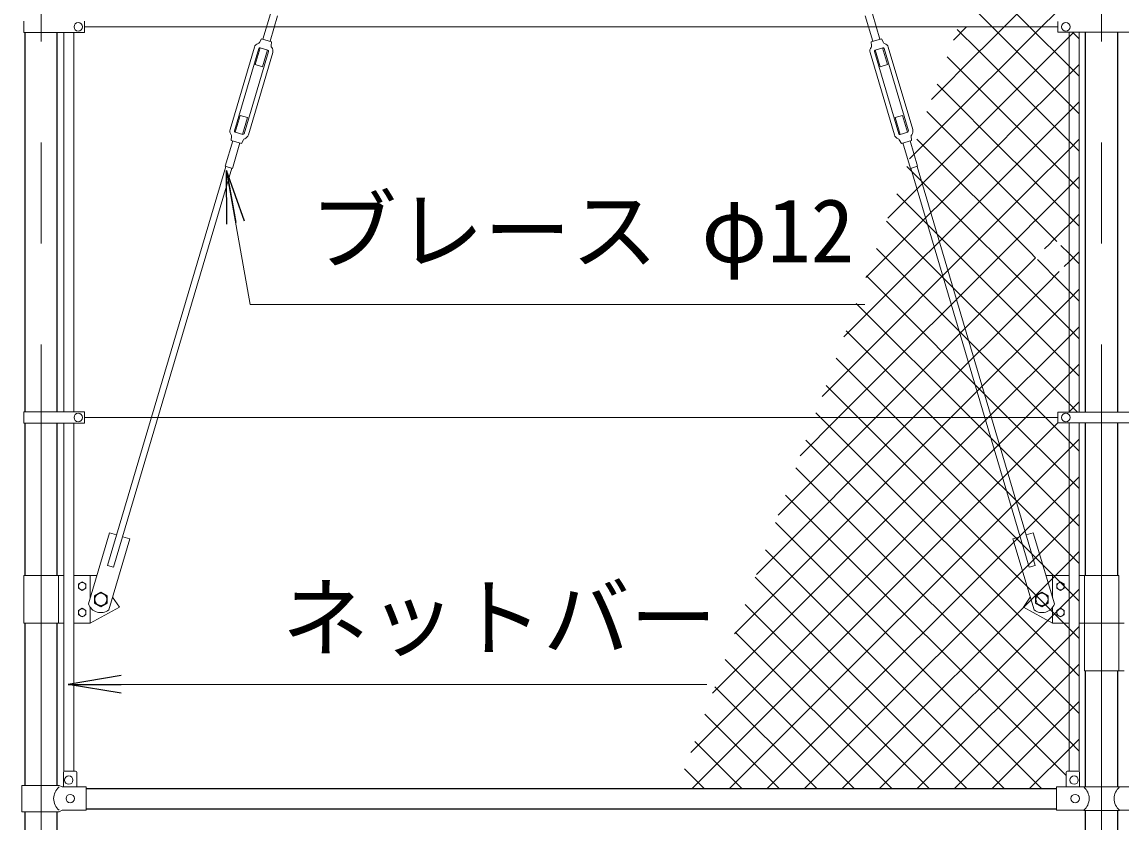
# Model space of a CAD drawing. Units: millimetres, scale not verified. Extents: x -10499 to 10501, y -7424 to 7426.
# Drawn here: x -7779 to -5705, y -4069 to -2560 of the extents above; entities that cross this region are included whole.
import ezdxf
from ezdxf.enums import TextEntityAlignment as Align

# ---------------------------------------------------------------- set-up
doc = ezdxf.new("R2010")
doc.units = ezdxf.units.MM
doc.header["$LTSCALE"] = 30
doc.linetypes.add('USER1', pattern=[50.8, 31.75, -6.35, 6.35, -6.35])
for name, color, linetype, lineweight in [('0-1_D-STR1', 1, 'Continuous', 25), ('0-4_D-BMK', 2, 'USER1', 13), ('0-5_D-STR3', 3, 'Continuous', 13), ('0-6_D-STR2', 7, 'Continuous', 13), ('0-B_D-STR-TXT', 7, 'Continuous', 13)]:
    doc.layers.add(name, color=color, linetype=linetype, lineweight=lineweight)
doc.layers.add('0-8_0', color=7, linetype='Continuous')
doc.styles.add('ＭＳ ゴシック', font='')
doc.styles.get('ＭＳ ゴシック').set_extended_font_data('MS Gothic')

# ---------------------------------------------------------------- blocks, each defined once
blk = doc.blocks.new('_Open')
at = {"layer": '0-8_0'}
blk.add_line((-30, 5), (0, 0), dxfattribs=at)
blk.add_lwpolyline([(-30, -5), (0, 0), (-30, 0)], dxfattribs=at)

msp = doc.modelspace()

# ---------------------------------------------------------------- linework, layer by layer
at = {"layer": '0-1_D-STR1'}
for p, q in [((-7773.42, -3295.93), (-7773.42, -2579.93)), ((-7712.92, -3295.93), (-7712.92, -2579.93)), ((-5773.42, -3296.13), (-5773.42, -2579.73)), ((-5712.92, -3296.13), (-5712.92, -2579.73)), ((-7773.42, -3604.43), (-7773.42, -3316.93)), ((-7712.92, -3604.43), (-7712.92, -3316.93)), ((-5773.42, -3604.43), (-5773.42, -3316.73)), ((-5712.92, -3604.43), (-5712.92, -3316.73)), ((-7773.42, -4000.33), (-7773.42, -3694.43)), ((-7712.92, -4000.33), (-7712.92, -3694.43)), ((-5773.42, -4002.83), (-5773.42, -3784.43)), ((-5712.92, -4002.83), (-5712.92, -3784.43)), ((-7658.17, -4006.33), (-5828.17, -4006.33)), ((-7658.17, -4044.43), (-5828.17, -4044.43)), ((-7773.42, -4994.43), (-7773.42, -4050.33)), ((-7712.92, -4994.43), (-7712.92, -4050.33)), ((-5712.92, -4994.43), (-5712.92, -4047.83))]:
    msp.add_line(p, q, dxfattribs=at)
msp.add_lwpolyline([(-5712.92, -4994.43), (-5773.42, -4994.43), (-5773.42, -4047.83)], dxfattribs=at)
at = {"layer": '0-4_D-BMK'}
for p, q in [((-7743.17, 5975.57), (-7743.17, -5044.43)), ((-5743.17, 5975.57), (-5743.17, -5044.43))]:
    msp.add_line(p, q, dxfattribs=at)
at = {"layer": '0-5_D-STR3'}
for p, q in [((-7310.85, -2544.76), (-7325.05, -2592.71)), ((-7297.24, -2548.8), (-7311.43, -2596.74)), ((-6189.11, -2548.8), (-6174.91, -2596.74)), ((-6175.5, -2544.76), (-6161.3, -2592.71)), ((-7775.97, -2558.93), (-7775.97, -2579.93)), ((-7661.17, -2558.93), (-7661.17, -2579.93)), ((-5825.67, -2569.43), (-7661.17, -2569.43)), ((-5825.67, -2559.13), (-5825.67, -2579.73)), ((-7775.97, -2579.93), (-7661.17, -2579.93)), ((-7700.67, -3295.93), (-7700.67, -2579.93)), ((-7681.67, -3295.93), (-7681.67, -2579.93)), ((-7327.83, -2591.88), (-7331.65, -2598.89)), ((-7327.83, -2591.88), (-7308.65, -2597.56)), ((-6158.52, -2591.88), (-6177.7, -2597.56)), ((-6158.52, -2591.88), (-6154.7, -2598.89)), ((-5825.67, -2579.73), (-5660.67, -2579.73)), ((-5804.67, -3296.13), (-5804.67, -2579.73)), ((-5785.67, -3296.13), (-5785.67, -2579.73)), ((-7340.9, -2607.83), (-7386.9, -2763.16)), ((-7332.75, -2610.24), (-7378.75, -2765.57)), ((-7329.88, -2609.01), (-7339.25, -2640.65)), ((-7330.26, -2608.89), (-7315.88, -2613.15)), ((-7316.26, -2613.04), (-7325.63, -2644.68)), ((-7308.65, -2597.56), (-7309.27, -2605.52)), ((-6177.7, -2597.56), (-6177.08, -2605.52)), ((-6156.09, -2608.89), (-6170.47, -2613.15)), ((-6170.09, -2613.04), (-6160.72, -2644.68)), ((-6156.47, -2609.01), (-6147.1, -2640.65)), ((-6153.6, -2610.24), (-6107.6, -2765.57)), ((-6145.45, -2607.83), (-6099.45, -2763.16)), ((-7314.53, -2615.64), (-7360.53, -2770.97)), ((-7306.38, -2618.05), (-7352.38, -2773.38)), ((-6179.97, -2618.05), (-6133.96, -2773.38)), ((-6171.82, -2615.64), (-6125.81, -2770.97)), ((-7339.25, -2640.65), (-7325.63, -2644.68)), ((-6147.1, -2640.65), (-6160.72, -2644.68)), ((-7377.02, -2768.17), (-7367.65, -2736.53)), ((-7367.65, -2736.53), (-7354.03, -2740.56)), ((-6118.7, -2736.53), (-6132.32, -2740.56)), ((-6109.33, -2768.17), (-6118.7, -2736.53)), ((-7363.4, -2772.2), (-7354.03, -2740.56)), ((-6122.95, -2772.2), (-6132.32, -2740.56)), ((-7384.63, -2783.65), (-7384.02, -2775.69)), ((-7377.4, -2768.06), (-7363.02, -2772.32)), ((-6108.95, -2768.06), (-6123.33, -2772.32)), ((-6101.72, -2783.65), (-6102.33, -2775.69)), ((-7396.05, -2832.41), (-7381.85, -2784.47)), ((-7382.43, -2836.45), (-7368.23, -2788.5)), ((-6103.92, -2836.45), (-6118.12, -2788.5)), ((-6090.3, -2832.41), (-6104.5, -2784.47)), ((-7394.99, -2832.73), (-7617.92, -3585.41)), ((-7383.49, -2836.13), (-7606.41, -3588.81)), ((-7396.05, -2832.41), (-7382.43, -2836.45)), ((-6090.3, -2832.41), (-6103.92, -2836.45)), ((-6102.86, -2836.13), (-5879.94, -3588.81)), ((-6091.36, -2832.73), (-5868.43, -3585.41)), ((-7775.97, -3295.93), (-7775.97, -3316.93)), ((-7775.97, -3295.93), (-7661.17, -3295.93)), ((-7661.17, -3295.93), (-7661.17, -3316.93)), ((-5825.67, -3296.13), (-5660.67, -3296.13)), ((-5825.67, -3296.13), (-5825.67, -3316.73)), ((-7775.97, -3316.93), (-7661.17, -3316.93)), ((-7700.67, -3974.01), (-7700.67, -3316.93)), ((-7681.67, -3973.33), (-7681.67, -3316.93)), ((-5825.67, -3306.43), (-7661.17, -3306.43)), ((-5825.67, -3316.73), (-5660.67, -3316.73)), ((-5804.67, -3973.33), (-5804.67, -3316.73)), ((-5785.67, -3974.01), (-5785.67, -3316.73)), ((-7654.06, -3658.14), (-7614.3, -3523.9)), ((-7614.3, -3523.9), (-7600.88, -3527.88)), ((-5872.05, -3523.9), (-5885.47, -3527.88)), ((-5832.29, -3658.14), (-5872.05, -3523.9)), ((-7615.71, -3669.5), (-7575.95, -3535.26)), ((-7589.37, -3531.28), (-7575.95, -3535.26)), ((-5896.98, -3531.28), (-5910.4, -3535.26)), ((-5870.64, -3669.5), (-5910.4, -3535.26)), ((-7617.92, -3585.41), (-7606.41, -3588.81)), ((-5868.43, -3585.41), (-5879.94, -3588.81)), ((-7775.72, -3604.43), (-7775.72, -3694.43)), ((-7700.67, -3604.43), (-7775.72, -3604.43)), ((-7710.62, -3604.43), (-7710.62, -3694.43)), ((-7638.16, -3604.43), (-7681.67, -3604.43)), ((-7650.62, -3604.43), (-7650.62, -3646.53)), ((-5804.67, -3604.43), (-5848.19, -3604.43)), ((-5835.72, -3604.43), (-5835.72, -3646.53)), ((-5710.62, -3604.43), (-5785.67, -3604.43)), ((-5775.72, -3604.43), (-5775.72, -3694.43)), ((-5710.62, -3604.43), (-5710.62, -3694.43)), ((-7650.62, -3664.43), (-7650.62, -3694.43)), ((-5835.72, -3664.43), (-5835.72, -3694.43)), ((-7700.67, -3694.43), (-7775.72, -3694.43)), ((-7650.62, -3694.43), (-7681.67, -3694.43)), ((-5835.72, -3694.43), (-5804.67, -3694.43)), ((-5785.67, -3694.43), (-5710.62, -3694.43)), ((-5775.72, -3694.43), (-5775.72, -3784.43)), ((-5700.67, -3694.43), (-5775.72, -3694.43)), ((-5710.62, -3694.43), (-5710.62, -3784.43)), ((-5700.67, -3784.43), (-5775.72, -3784.43)), ((-7701.17, -3975.33), (-7701.17, -4003.33)), ((-7699.17, -3973.33), (-7678.17, -3973.33)), ((-7676.17, -3975.33), (-7676.17, -4003.33)), ((-5810.17, -4003.33), (-5810.17, -3975.33)), ((-5787.17, -3973.33), (-5808.17, -3973.33)), ((-5785.17, -4003.33), (-5785.17, -3975.33)), ((-7779.27, -4000.33), (-7709.37, -4000.33)), ((-7779.27, -4000.33), (-7779.27, -4050.33)), ((-7703.37, -4003.33), (-7709.37, -4000.33)), ((-7703.37, -4003.33), (-7658.17, -4003.33)), ((-7658.17, -4047.33), (-7658.17, -4003.33)), ((-5828.17, -4003.33), (-5776.97, -4003.33)), ((-5828.17, -4047.33), (-5828.17, -4003.33)), ((-5776.97, -4002.83), (-5777.97, -4003.33)), ((-5776.97, -4002.83), (-5709.37, -4002.83)), ((-5709.37, -4002.83), (-5708.37, -4003.33)), ((-5709.37, -4003.33), (-5658.17, -4003.33)), ((-7779.27, -4050.33), (-7709.37, -4050.33)), ((-7703.37, -4047.33), (-7709.37, -4050.33)), ((-7703.37, -4047.33), (-7658.17, -4047.33)), ((-5828.17, -4047.33), (-5776.97, -4047.33)), ((-5776.97, -4047.83), (-5777.97, -4047.33)), ((-5709.37, -4047.33), (-5658.17, -4047.33))]:
    msp.add_line(p, q, dxfattribs=at)
for points in [[(-7384.63, -2783.65), (-7365.45, -2789.33), (-7361.63, -2782.32)], [(-6101.72, -2783.65), (-6120.9, -2789.33), (-6124.72, -2782.32)], [(-7608.49, -3645.13), (-7595.62, -3664.43), (-7650.62, -3694.43)], [(-5877.86, -3645.13), (-5890.72, -3664.43), (-5835.72, -3694.43)], [(-5776.97, -4047.83), (-5709.37, -4047.83), (-5708.37, -4047.33)]]:
    msp.add_lwpolyline(points, dxfattribs=at)
for points in [[(-7665.62, -3616.33), (-7672.64, -3620.38), (-7672.64, -3628.48), (-7665.62, -3632.53), (-7658.61, -3628.48), (-7658.61, -3620.38)], [(-5820.72, -3616.33), (-5813.71, -3620.38), (-5813.71, -3628.48), (-5820.72, -3632.53), (-5827.74, -3628.48), (-5827.74, -3620.38)], [(-7630.62, -3635.58), (-7642.62, -3642.51), (-7642.62, -3656.36), (-7630.62, -3663.29), (-7618.62, -3656.36), (-7618.62, -3642.51)], [(-5855.72, -3635.58), (-5843.72, -3642.51), (-5843.72, -3656.36), (-5855.72, -3663.29), (-5867.72, -3656.36), (-5867.72, -3642.51)], [(-7665.62, -3682.53), (-7672.64, -3678.48), (-7672.64, -3670.38), (-7665.62, -3666.33), (-7658.61, -3670.38), (-7658.61, -3678.48)], [(-5820.72, -3682.53), (-5813.71, -3678.48), (-5813.71, -3670.38), (-5820.72, -3666.33), (-5827.74, -3670.38), (-5827.74, -3678.48)]]:
    msp.add_lwpolyline(points, close=True, dxfattribs=at)
for centre, radius in [((-7673.17, -2569.43), 8), ((-5810.67, -2569.43), 8), ((-7673.17, -3306.43), 8), ((-5810.67, -3306.43), 8), ((-7665.62, -3624.43), 7.03), ((-5820.72, -3624.43), 7.03), ((-7630.62, -3649.43), 11.5), ((-5855.72, -3649.43), 11.5), ((-7665.62, -3674.43), 7.03), ((-5820.72, -3674.43), 7.03), ((-7691.17, -3990.33), 8), ((-5795.17, -3990.33), 8), ((-7688.17, -4025.33), 8), ((-5793.17, -4025.33), 8)]:
    msp.add_circle(centre, radius, dxfattribs=at)
for centre, radius, start, end in [((-7330.83, -2610.81), 10.5, 107.38299, 163.50187), ((-7335.16, -2596.97), 4, 287.38299, 331.40262), ((-7330.83, -2610.81), 2, 73.50187, 163.50187), ((-7316.45, -2615.07), 2, 343.50187, 73.50187), ((-7305.28, -2605.82), 4, 175.60113, 219.62076), ((-7316.45, -2615.07), 10.5, 343.50187, 39.62076), ((-6169.9, -2615.07), 10.5, 140.37924, 196.49813), ((-6181.07, -2605.82), 4, 320.37924, 4.39887), ((-6169.9, -2615.07), 2, 106.49813, 196.49813), ((-6155.52, -2610.81), 2, 16.49813, 106.49813), ((-6151.19, -2596.97), 4, 208.59738, 252.61701), ((-6155.52, -2610.81), 10.5, 16.49813, 72.61701), ((-7376.83, -2766.14), 10.5, 163.50187, 219.62076), ((-7388, -2775.39), 4, 355.60113, 39.62076), ((-7376.83, -2766.14), 2, 163.50187, 253.50187), ((-7362.45, -2770.4), 2, 253.50187, 343.50187), ((-7362.45, -2770.4), 10.5, 287.38299, 343.50187), ((-6123.9, -2770.4), 10.5, 196.49813, 252.61701), ((-6123.9, -2770.4), 2, 196.49813, 286.49813), ((-6109.51, -2766.14), 2, 286.49813, 16.49813), ((-6098.35, -2775.39), 4, 140.37924, 184.39887), ((-6109.51, -2766.14), 10.5, 320.37924, 16.49813), ((-7358.12, -2784.24), 4, 107.38299, 151.40262), ((-6128.23, -2784.24), 4, 28.59738, 72.61701), ((-7630.62, -3649.43), 25, 200.37177, 306.63198), ((-5855.72, -3649.43), 25, 233.36802, 339.62823), ((-7699.17, -3975.33), 2, 90, 180), ((-7678.17, -3975.33), 2, 0, 90), ((-5808.17, -3975.33), 2, 90, 180), ((-5787.17, -3975.33), 2, 0, 90), ((-7690.79, -4025.33), 28.8, 130.19176, 229.80824), ((-5795.56, -4025.33), 28.8, 310.19176, 49.80824), ((-5690.79, -4025.33), 28.8, 130.19176, 229.80824)]:
    msp.add_arc(centre, radius, start, end, dxfattribs=at)
at = {"layer": '0-6_D-STR2'}
for p, q in [((-5927.04, -2569.43), (-5804.67, -2447.07)), ((-5856.33, -2569.43), (-5804.67, -2517.78)), ((-6022.84, -2594.53), (-5997.75, -2569.43)), ((-5965.45, -2607.84), (-5927.04, -2569.43)), ((-5949.29, -2662.39), (-5856.33, -2569.43)), ((-5976.27, -2613.55), (-6015.43, -2574.4)), ((-5785.67, -2592.02), (-5797.96, -2579.73)), ((-5958.49, -2631.33), (-5976.27, -2613.55)), ((-5975.1, -2617.5), (-5965.45, -2607.84)), ((-6064.12, -2706.51), (-5975.1, -2617.5)), ((-5946.52, -2714.02), (-6034.47, -2626.06)), ((-5804.67, -2785.15), (-5958.49, -2631.33)), ((-5804.67, -2659.2), (-5785.67, -2640.2)), ((-6105.39, -2818.5), (-5958.95, -2672.05)), ((-5958.95, -2672.05), (-5949.29, -2662.39)), ((-5916.98, -2771.5), (-5804.67, -2659.2)), ((-5916.76, -2814.48), (-6053.51, -2677.73)), ((-5928.73, -2731.8), (-5946.52, -2714.02)), ((-5804.67, -2729.91), (-5785.67, -2710.91)), ((-5804.67, -2855.86), (-5928.73, -2731.8)), ((-5900.82, -2826.05), (-5804.67, -2729.91)), ((-5926.63, -2781.16), (-5916.98, -2771.5)), ((-6187.95, -3042.47), (-5926.63, -2781.16)), ((-5785.67, -2804.15), (-5804.67, -2785.15)), ((-5898.98, -2832.27), (-5916.76, -2814.48)), ((-6229.22, -3154.46), (-5910.47, -2835.71)), ((-5804.67, -3138.7), (-6110.64, -2832.73)), ((-5910.47, -2835.71), (-5900.82, -2826.05)), ((-5804.67, -2926.57), (-5898.98, -2832.27)), ((-5785.67, -2874.86), (-5804.67, -2855.86)), ((-5804.67, -3209.41), (-6129.69, -2884.4)), ((-5785.67, -2945.57), (-5804.67, -2926.57)), ((-5849.07, -3306.43), (-6167.77, -2987.74)), ((-5849.21, -3023.45), (-5864.36, -3008.3)), ((-5919.79, -3306.43), (-6186.82, -3039.4)), ((-5804.67, -3083.46), (-5785.67, -3064.46)), ((-6027.65, -3306.43), (-5804.67, -3083.46)), ((-5990.5, -3306.43), (-6205.86, -3091.07)), ((-6061.21, -3306.43), (-6224.9, -3142.74)), ((-5804.67, -3154.17), (-5785.67, -3135.17)), ((-5785.67, -3157.7), (-5804.67, -3138.7)), ((-5956.94, -3306.43), (-5804.67, -3154.17)), ((-6131.92, -3306.43), (-6243.95, -3194.41)), ((-5804.67, -3224.88), (-5785.67, -3205.88)), ((-5785.67, -3228.41), (-5804.67, -3209.41)), ((-5886.22, -3306.43), (-5804.67, -3224.88)), ((-6202.63, -3306.43), (-6262.99, -3246.07)), ((-6273.34, -3306.43), (-6282.03, -3297.74)), ((-6518.15, -3938.36), (-5886.22, -3306.43)), ((-6515.41, -4006.33), (-5825.67, -3316.59)), ((-6476.87, -3826.37), (-5956.94, -3306.43)), ((-6435.6, -3714.38), (-6027.65, -3306.43)), ((-5804.67, -3775.1), (-6273.34, -3306.43)), ((-5804.67, -3704.39), (-6202.63, -3306.43)), ((-5804.67, -3633.68), (-6131.92, -3306.43)), ((-5804.67, -3562.97), (-6061.21, -3306.43)), ((-5804.67, -3492.26), (-5990.5, -3306.43)), ((-5804.67, -3421.54), (-5919.79, -3306.43)), ((-5804.67, -3350.83), (-5849.07, -3306.43)), ((-5804.67, -3845.81), (-6301.08, -3349.41)), ((-5804.67, -3366.31), (-5785.67, -3347.31)), ((-5785.67, -3369.83), (-5804.67, -3350.83)), ((-6444.7, -4006.33), (-5804.67, -3366.31)), ((-5804.67, -3916.52), (-6320.12, -3401.08)), ((-5804.67, -3437.02), (-5785.67, -3418.02)), ((-5785.67, -3440.54), (-5804.67, -3421.54)), ((-6373.99, -4006.33), (-5804.67, -3437.02)), ((-5810.17, -3981.73), (-6339.16, -3452.74)), ((-5856.28, -4006.33), (-6358.21, -3504.41)), ((-5804.67, -3507.73), (-5785.67, -3488.73)), ((-5785.67, -3511.26), (-5804.67, -3492.26)), ((-6303.28, -4006.33), (-5804.67, -3507.73)), ((-5926.99, -4006.33), (-6377.25, -3556.08)), ((-5804.67, -3578.44), (-5785.67, -3559.44)), ((-5785.67, -3581.97), (-5804.67, -3562.97)), ((-6232.57, -4006.33), (-5804.67, -3578.44)), ((-5997.7, -4006.33), (-6396.29, -3607.74)), ((-5804.67, -3649.15), (-5785.67, -3630.15)), ((-6161.86, -4006.33), (-5804.67, -3649.15)), ((-5785.67, -3652.68), (-5804.67, -3633.68)), ((-6068.41, -4006.33), (-6415.34, -3659.41)), ((-6139.12, -4006.33), (-6434.38, -3711.08)), ((-5804.67, -3719.86), (-5785.67, -3700.86)), ((-5785.67, -3723.39), (-5804.67, -3704.39)), ((-6091.15, -4006.33), (-5804.67, -3719.86)), ((-6209.84, -4006.33), (-6453.42, -3762.75)), ((-5804.67, -3790.57), (-5785.67, -3771.57)), ((-5785.67, -3794.1), (-5804.67, -3775.1)), ((-6020.44, -4006.33), (-5804.67, -3790.57)), ((-6280.55, -4006.33), (-6472.47, -3814.41)), ((-5804.67, -3861.28), (-5785.67, -3842.28)), ((-5785.67, -3864.81), (-5804.67, -3845.81)), ((-6351.26, -4006.33), (-6491.51, -3866.08)), ((-5949.73, -4006.33), (-5804.67, -3861.28)), ((-6421.97, -4006.33), (-6510.55, -3917.75)), ((-5804.67, -3931.99), (-5785.67, -3912.99)), ((-5785.67, -3935.52), (-5804.67, -3916.52)), ((-5879.02, -4006.33), (-5804.67, -3931.99)), ((-6492.68, -4006.33), (-6529.6, -3969.42))]:
    msp.add_line(p, q, dxfattribs=at)
for points in [[(-5785.67, -2662.73), (-5804.67, -2643.73), (-5878.97, -2569.43), (-5977.34, -2471.06)], [(-5785.67, -2733.44), (-5804.67, -2714.44), (-5949.68, -2569.43), (-5988.25, -2530.87)], [(-6146.67, -2930.48), (-5942.79, -2726.6), (-5933.13, -2716.95), (-5804.67, -2588.49), (-5795.92, -2579.73)], [(-5827.75, -2974.2), (-5835.72, -2966.23), (-5847.52, -2954.43), (-5848.48, -2953.48), (-5869.22, -2932.73), (-5887, -2914.95), (-5907.75, -2894.21), (-6072.56, -2729.4)], [(-6270.5, -3266.44), (-5905.58, -2901.53), (-5894.32, -2890.26), (-5884.66, -2880.61), (-5880.44, -2876.39), (-5804.67, -2800.62), (-5785.67, -2781.62)], [(-5867.72, -3004.94), (-5877.99, -2994.67), (-6091.6, -2781.07)], [(-6311.77, -3378.43), (-6239.78, -3306.43), (-5889.42, -2956.08), (-5868.88, -2935.54), (-5868.5, -2935.16), (-5857.24, -2923.89), (-5804.67, -2871.33), (-5785.67, -2852.33)], [(-5850.96, -2988.33), (-5841.08, -2978.45), (-5835.72, -2973.09), (-5817.07, -2954.43), (-5804.67, -2942.04), (-5785.67, -2923.04)], [(-5788.66, -3296.13), (-5804.67, -3280.12), (-6148.73, -2936.07)], [(-5785.67, -3016.28), (-5804.67, -2997.28), (-5819.9, -2982.06)], [(-6353.05, -3490.41), (-6169.07, -3306.43), (-5881.89, -3019.25), (-5873.27, -3010.63), (-5867.72, -3005.09)], [(-5813.71, -3021.79), (-5804.67, -3012.75), (-5785.67, -2993.75)], [(-5785.67, -3086.99), (-5804.67, -3067.99), (-5828.23, -3044.43), (-5835.72, -3036.94), (-5849.16, -3023.51)], [(-6394.32, -3602.4), (-6098.36, -3306.43), (-5836.13, -3044.21), (-5835.72, -3043.8), (-5823.09, -3031.17)], [(-5805.21, -3296.13), (-5804.67, -3295.59), (-5785.67, -3276.59)]]:
    msp.add_lwpolyline(points, dxfattribs=at)
at = {"layer": '0-B_D-STR-TXT'}
msp.add_line((-6487.81, -3810.02), (-7690.1, -3810.02), dxfattribs=at)
msp.add_lwpolyline([(-6189.94, -3093.36), (-7348.98, -3093.36), (-7393.3, -2842.3)], dxfattribs=at)

# ---------------------------------------------------------------- block references
at = {"layer": '0-B_D-STR-TXT', "xscale": 3.333333, "yscale": 3.333333}
for p, rotation in [((-7393.65, -2840.34), 100.01292), ((-7692.1, -3810.02), 180)]:
    msp.add_blockref('_Open', p, dxfattribs=dict(at, rotation=rotation))

# ---------------------------------------------------------------- texts
at = {"layer": '0-B_D-STR-TXT', "style": 'ＭＳ ゴシック'}
for s, p in [('ブレース φ12', (-7236.26, -3049.84)), ('ネットバー', (-7289.2, -3780.14))]:
    msp.add_text(s, height=120.3, dxfattribs=at).set_placement(p, align=Align.BOTTOM_LEFT)

doc.saveas('drawing.dxf')
